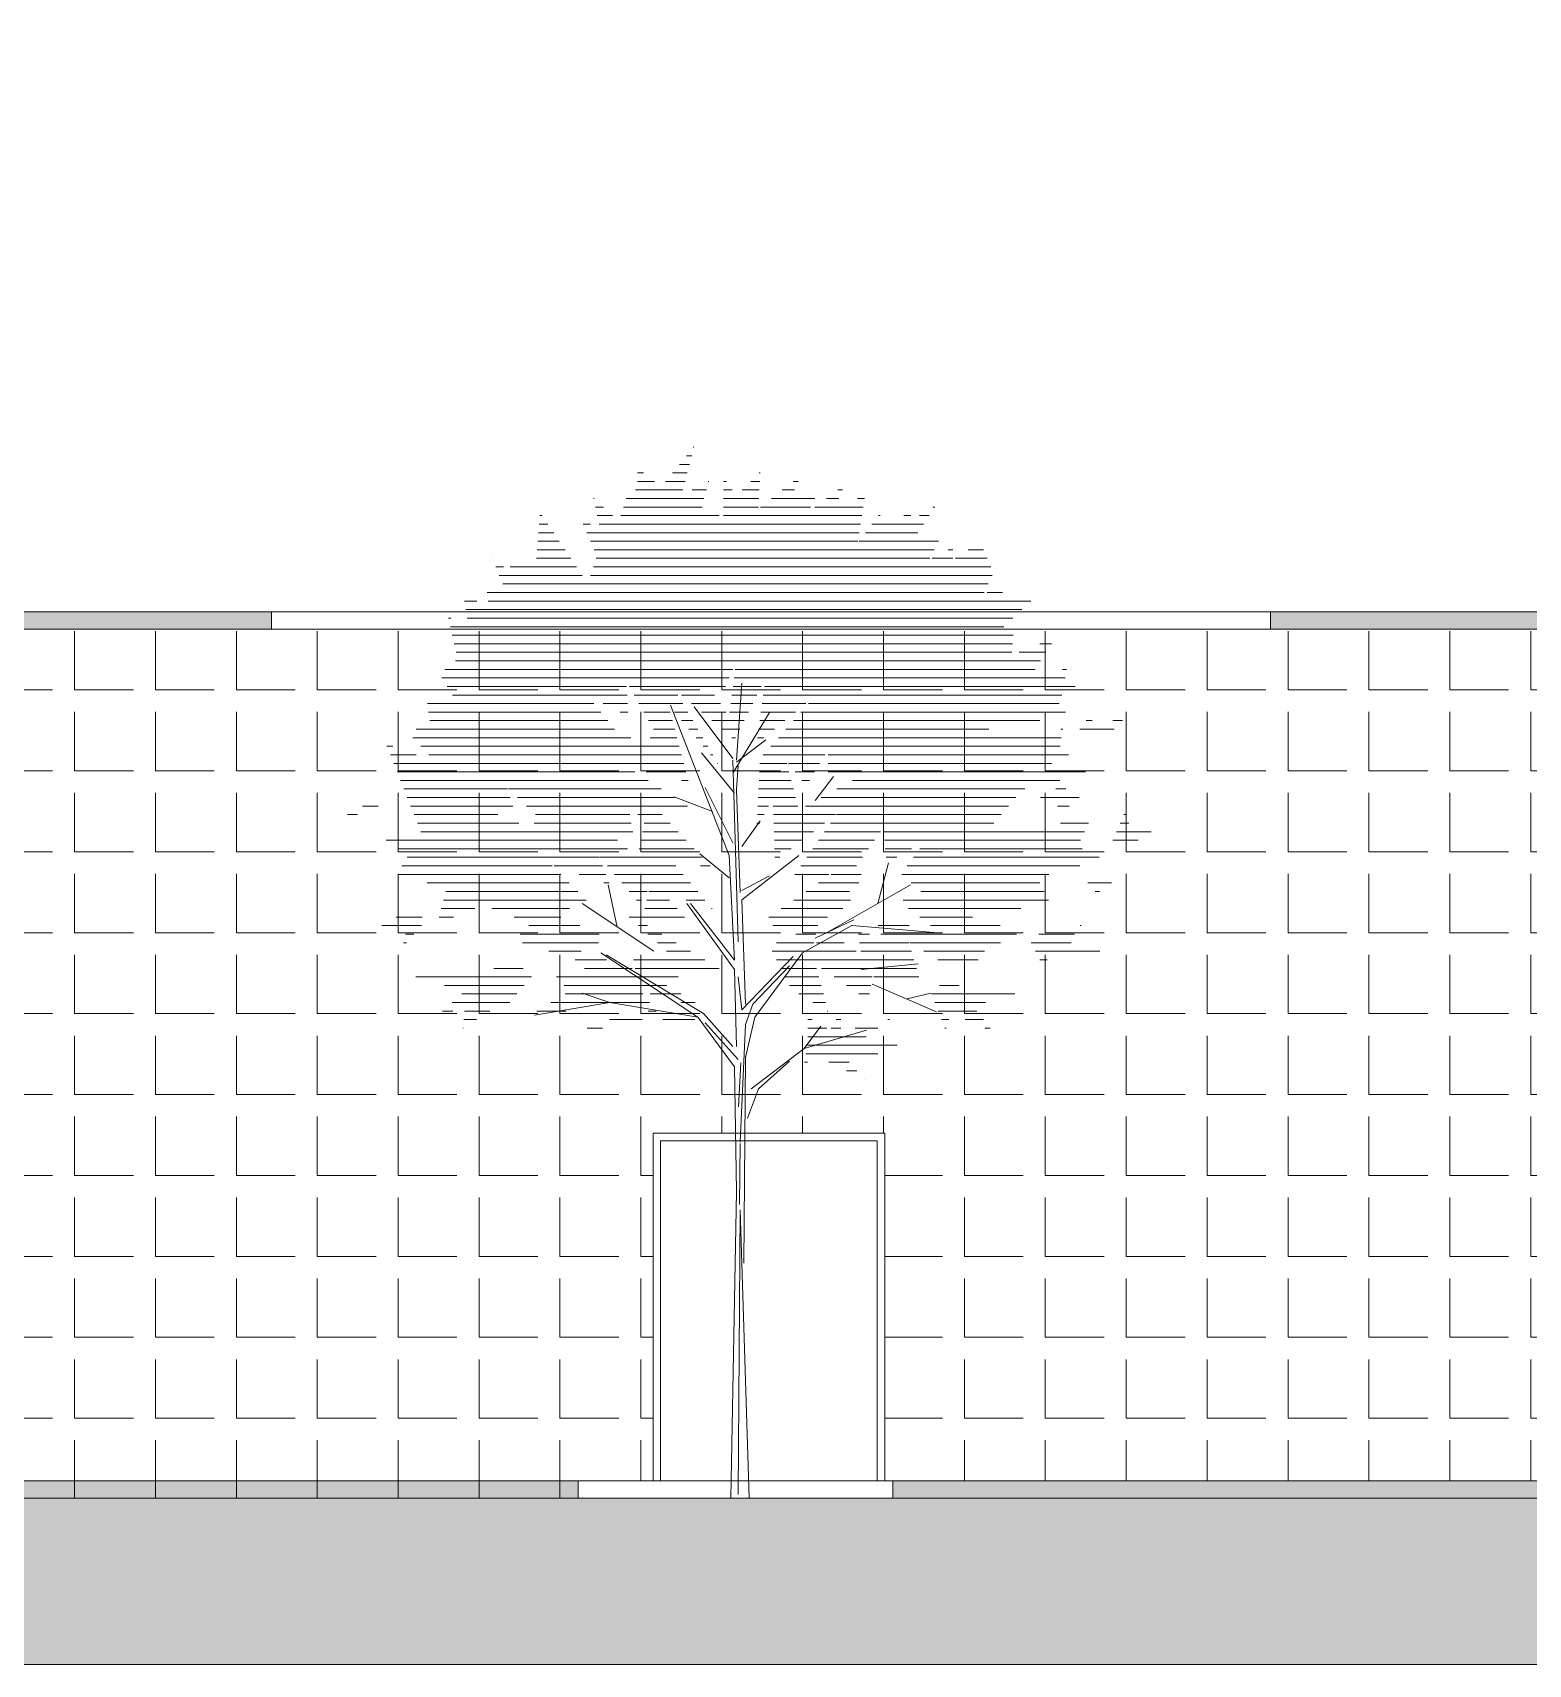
# Model space of a CAD drawing. Header units: inches. Extents: x 0 to 109, y 0 to 144.
# Drawn here: x 48.32 to 61.23, y 119.88 to 133.97 of the extents above; entities that cross this region are included whole.
import ezdxf

# ---------------------------------------------------------------- set-up
doc = ezdxf.new("R2010")
doc.units = ezdxf.units.IN
doc.header["$MEASUREMENT"] = 0
for name, color, linetype, lineweight in [('M_ELEV 2', 251, 'Continuous', 15), ('M_HATCH', 252, 'Continuous', 0), ('M_WALLS', 251, 'Continuous', 15)]:
    doc.layers.add(name, color=color, linetype=linetype, lineweight=lineweight)
doc.layers.add('M_FURNITURE', color=250, linetype='Continuous', lineweight=5, transparency=0.1)

# ---------------------------------------------------------------- blocks, each defined once
blk = doc.blocks.new('*X2')
at = {"color": 0, "linetype": 'ByBlock'}
for p, q in [((7.384, 14.2), (7.446, 14.2)), ((7.465, 14.3), (7.472, 14.3)), ((6.81, 14), (6.88, 14)), ((7.22, 14), (7.395, 14)), ((7.302, 14.1), (7.42, 14.1)), ((8.238, 14), (8.248, 14)), ((6.788, 13.8), (7.343, 13.8)), ((6.81, 13.9), (7.01, 13.9)), ((7.138, 13.9), (7.369, 13.9)), ((7.453, 13.8), (7.618, 13.8)), ((7.64, 13.9), (7.646, 13.9)), ((7.819, 13.9), (7.852, 13.9)), ((7.819, 13.8), (7.922, 13.8)), ((8.038, 13.8), (8.238, 13.8)), ((8.138, 13.9), (8.243, 13.9)), ((8.506, 13.8), (8.651, 13.8)), ((8.634, 13.9), (8.693, 13.9)), ((9.156, 13.8), (9.211, 13.8)), ((6.296, 13.7), (6.305, 13.7)), ((6.318, 13.6), (6.413, 13.6)), ((6.646, 13.6), (7.567, 13.6)), ((6.677, 13.7), (7.589, 13.7)), ((7.819, 13.7), (8.233, 13.7)), ((7.819, 13.6), (8.228, 13.6)), ((8.251, 13.6), (8.838, 13.6)), ((8.379, 13.7), (8.888, 13.7)), ((8.889, 13.6), (9.453, 13.6)), ((9.023, 13.7), (9.17, 13.7)), ((9.389, 13.7), (9.468, 13.7)), ((10.272, 13.6), (10.294, 13.6)), ((5.661, 13.4), (5.763, 13.4)), ((5.668, 13.5), (5.697, 13.5)), ((6.175, 13.4), (6.259, 13.4)), ((6.341, 13.5), (6.52, 13.5)), ((6.363, 13.4), (9.422, 13.4)), ((6.616, 13.5), (7.767, 13.5)), ((7.819, 13.5), (9.438, 13.5)), ((9.557, 13.4), (10.161, 13.4)), ((9.632, 13.5), (9.652, 13.5)), ((9.929, 13.5), (10.013, 13.5)), ((10.112, 13.5), (10.228, 13.5)), ((5.645, 13.2), (5.896, 13.2)), ((5.653, 13.3), (5.83, 13.3)), ((6.218, 13.3), (9.407, 13.3)), ((6.261, 13.2), (9.392, 13.2)), ((9.408, 13.2), (10.335, 13.2)), ((9.483, 13.3), (10.095, 13.3)), ((5.113, 13), (5.114, 13)), ((5.63, 13), (6.03, 13)), ((5.637, 13.1), (5.963, 13.1)), ((6.304, 13.1), (10.285, 13.1)), ((6.329, 13), (10.235, 13)), ((10.263, 13), (10.504, 13)), ((10.448, 13.1), (10.504, 13.1)), ((10.535, 13), (10.907, 13)), ((10.685, 13.1), (10.865, 13.1)), ((5.153, 12.9), (5.243, 12.9)), ((5.193, 12.8), (6.163, 12.8)), ((5.322, 12.9), (6.096, 12.9)), ((6.263, 12.8), (10.964, 12.8)), ((6.296, 12.9), (10.948, 12.9)), ((5.233, 12.7), (10.918, 12.7)), ((4.784, 12.5), (4.931, 12.5)), ((5.053, 12.6), (10.873, 12.6)), ((5.062, 12.5), (11.419, 12.5)), ((10.908, 12.6), (11.084, 12.6)), ((4.6, 12.3), (4.626, 12.3)), ((4.801, 12.4), (11.314, 12.4)), ((4.817, 12.3), (11.208, 12.3)), ((4.621, 12.2), (11.102, 12.2)), ((4.643, 12.1), (11.21, 12.1)), ((4.665, 12), (11.202, 12)), ((4.687, 11.9), (11.195, 11.9)), ((11.282, 11.9), (11.595, 11.9)), ((11.522, 12), (11.658, 12)), ((4.556, 11.7), (7.928, 11.7)), ((4.68, 11.8), (11.531, 11.8)), ((7.956, 11.7), (11.467, 11.7)), ((11.79, 11.7), (11.835, 11.7)), ((4.519, 11.6), (7.885, 11.6)), ((4.581, 11.5), (6.684, 11.5)), ((6.715, 11.5), (7.842, 11.5)), ((7.93, 11.5), (8.261, 11.5)), ((7.943, 11.6), (8.311, 11.6)), ((8.299, 11.5), (11.937, 11.5)), ((8.312, 11.6), (11.82, 11.6)), ((4.351, 11.3), (6.301, 11.3)), ((4.644, 11.4), (6.689, 11.4)), ((6.408, 11.3), (6.694, 11.3)), ((6.772, 11.4), (7.283, 11.4)), ((6.828, 11.3), (7.342, 11.3)), ((7.328, 11.4), (7.714, 11.4)), ((7.445, 11.3), (7.782, 11.3)), ((7.903, 11.3), (8.161, 11.3)), ((7.917, 11.4), (8.211, 11.4)), ((8.271, 11.3), (8.784, 11.3)), ((8.285, 11.4), (11.782, 11.4)), ((8.815, 11.3), (11.751, 11.3)), ((4.364, 11.2), (6.382, 11.2)), ((4.378, 11.1), (6.463, 11.1)), ((6.608, 11.2), (6.7, 11.2)), ((6.885, 11.2), (7.196, 11.2)), ((6.942, 11.1), (7.222, 11.1)), ((7.244, 11.2), (7.4, 11.2)), ((7.328, 11.1), (7.459, 11.1)), ((7.563, 11.2), (7.851, 11.2)), ((7.681, 11.1), (8.061, 11.1)), ((7.89, 11.2), (8.111, 11.2)), ((8.243, 11.1), (8.538, 11.1)), ((8.257, 11.2), (8.661, 11.2)), ((8.638, 11.1), (11.525, 11.1)), ((8.726, 11.2), (11.823, 11.2)), ((12.065, 11.1), (12.137, 11.1)), ((12.378, 11.1), (12.492, 11.1)), ((4.18, 10.9), (6.735, 10.9)), ((4.221, 11), (6.544, 11)), ((6.961, 10.9), (7.274, 10.9)), ((6.998, 11), (7.248, 11)), ((7.413, 11), (7.517, 11)), ((7.497, 10.9), (7.576, 10.9)), ((7.799, 11), (8.011, 11)), ((7.917, 10.9), (7.961, 10.9)), ((8.216, 10.9), (8.292, 10.9)), ((8.229, 11), (8.415, 11)), ((8.462, 10.9), (11.771, 10.9)), ((8.55, 11), (10.926, 11)), ((11.77, 11), (11.793, 11)), ((11.99, 11), (12.392, 11)), ((3.878, 10.8), (3.948, 10.8)), ((3.918, 10.7), (4.219, 10.7)), ((4.274, 10.8), (7.301, 10.8)), ((4.368, 10.7), (7.327, 10.7)), ((7.581, 10.8), (7.634, 10.8)), ((7.666, 10.7), (7.693, 10.7)), ((8.285, 10.7), (9.004, 10.7)), ((8.374, 10.8), (11.76, 10.8)), ((9.043, 10.7), (11.86, 10.7)), ((3.957, 10.6), (7.353, 10.6)), ((7.75, 10.6), (7.752, 10.6)), ((8.246, 10.6), (8.559, 10.6)), ((8.579, 10.6), (8.944, 10.6)), ((9.043, 10.6), (11.658, 10.6)), ((3.997, 10.5), (6.782, 10.5)), ((4.037, 10.4), (6.936, 10.4)), ((6.914, 10.5), (7.379, 10.5)), ((7.325, 10.4), (7.405, 10.4)), ((8.236, 10.4), (8.611, 10.4)), ((8.241, 10.5), (8.585, 10.5)), ((8.657, 10.5), (8.884, 10.5)), ((8.736, 10.4), (8.824, 10.4)), ((9.043, 10.5), (12.057, 10.5)), ((9.328, 10.4), (11.759, 10.4)), ((4.076, 10.3), (5.289, 10.3)), ((4.116, 10.2), (5.319, 10.2)), ((5.3, 10.3), (7.09, 10.3)), ((5.406, 10.2), (7.245, 10.2)), ((8.225, 10.2), (8.396, 10.2)), ((8.23, 10.3), (8.637, 10.3)), ((8.4, 10.2), (8.663, 10.2)), ((8.962, 10.2), (11.241, 10.2)), ((9.145, 10.3), (11.349, 10.3)), ((11.529, 10.2), (11.984, 10.2)), ((11.711, 10.3), (11.827, 10.3)), ((3.415, 10), (3.533, 10)), ((3.592, 10.1), (3.776, 10.1)), ((4.155, 10.1), (5.35, 10.1)), ((4.195, 10), (5.176, 10)), ((5.512, 10.1), (6.702, 10.1)), ((5.618, 10), (6.721, 10)), ((6.702, 10.1), (7.399, 10.1)), ((6.815, 10), (7.102, 10)), ((8.215, 10), (8.296, 10)), ((8.22, 10.1), (8.346, 10.1)), ((8.402, 10.1), (8.689, 10.1)), ((8.405, 10), (9.132, 10)), ((8.778, 10.1), (11.156, 10.1)), ((9.141, 10), (11.071, 10)), ((11.729, 10.1), (11.865, 10.1)), ((12.508, 10), (12.534, 10)), ((4.234, 9.9), (5.421, 9.9)), ((4.274, 9.8), (6.758, 9.8)), ((5.602, 9.9), (6.739, 9.9)), ((6.87, 9.8), (7.288, 9.8)), ((6.89, 9.9), (7.195, 9.9)), ((8.21, 9.9), (8.246, 9.9)), ((8.408, 9.9), (9.002, 9.9)), ((8.411, 9.8), (8.871, 9.8)), ((9.002, 9.8), (9.658, 9.8)), ((9.072, 9.9), (10.986, 9.9)), ((9.692, 9.8), (12.046, 9.8)), ((11.767, 9.9), (12.093, 9.9)), ((12.421, 9.8), (12.826, 9.8)), ((12.464, 9.9), (12.564, 9.9)), ((3.869, 9.7), (6.579, 9.7)), ((4.011, 9.6), (6.693, 9.6)), ((6.83, 9.6), (7.475, 9.6)), ((6.85, 9.7), (7.382, 9.7)), ((8.414, 9.7), (8.74, 9.7)), ((8.416, 9.6), (8.61, 9.6)), ((8.863, 9.6), (9.517, 9.6)), ((8.933, 9.7), (9.587, 9.7)), ((9.703, 9.7), (11.999, 9.7)), ((9.713, 9.6), (10.021, 9.6)), ((10.116, 9.6), (12.019, 9.6)), ((12.377, 9.7), (12.676, 9.7)), ((4.052, 9.4), (5.812, 9.4)), ((4.113, 9.5), (6.365, 9.5)), ((5.836, 9.4), (6.403, 9.4)), ((6.375, 9.5), (6.808, 9.5)), ((6.459, 9.4), (7.261, 9.4)), ((6.81, 9.5), (7.568, 9.5)), ((7.549, 9.4), (7.662, 9.4)), ((8.419, 9.5), (8.479, 9.5)), ((8.725, 9.4), (9.375, 9.4)), ((8.794, 9.5), (9.446, 9.5)), ((9.724, 9.5), (9.847, 9.5)), ((9.971, 9.4), (11.99, 9.4)), ((10.043, 9.5), (12.219, 9.5)), ((4.011, 9.3), (5.912, 9.3)), ((4.349, 9.2), (6.012, 9.2)), ((6.127, 9.3), (6.441, 9.3)), ((6.417, 9.2), (6.478, 9.2)), ((6.544, 9.3), (7.346, 9.3)), ((6.629, 9.2), (7.432, 9.2)), ((8.655, 9.3), (9.051, 9.3)), ((8.933, 9.2), (9.404, 9.2)), ((9.079, 9.3), (9.429, 9.3)), ((9.908, 9.3), (11.63, 9.3)), ((10.018, 9.2), (11.523, 9.2)), ((12.086, 9.2), (12.361, 9.2)), ((4.54, 9), (6.212, 9)), ((4.567, 9.1), (6.112, 9.1)), ((6.713, 9.1), (6.924, 9.1)), ((6.798, 9), (6.857, 9)), ((6.921, 9), (7.188, 9)), ((6.946, 9.1), (7.517, 9.1)), ((7.38, 9), (7.602, 9)), ((8.641, 9), (9.304, 9)), ((8.787, 9.1), (9.296, 9.1)), ((9.924, 9), (11.623, 9)), ((10.128, 9.1), (11.573, 9.1)), ((12.171, 9.1), (12.222, 9.1)), ((3.985, 8.8), (4.29, 8.8)), ((4.488, 8.8), (4.656, 8.8)), ((4.514, 8.9), (4.906, 8.9)), ((5.107, 8.9), (6.017, 8.9)), ((5.367, 8.8), (5.915, 8.8)), ((6.714, 8.8), (7.362, 8.8)), ((6.896, 8.9), (7.275, 8.9)), ((7.679, 8.9), (7.687, 8.9)), ((8.349, 8.8), (9.035, 8.8)), ((8.495, 8.9), (9.216, 8.9)), ((9.987, 8.9), (11.299, 8.9)), ((10.116, 8.8), (10.736, 8.8)), ((3.818, 8.7), (4.281, 8.7)), ((4.094, 8.6), (4.194, 8.6)), ((5.439, 8.6), (6.361, 8.6)), ((5.539, 8.7), (6.138, 8.7)), ((6.824, 8.7), (6.93, 8.7)), ((6.934, 8.6), (7.097, 8.6)), ((8.395, 8.7), (8.925, 8.7)), ((8.667, 8.6), (8.9, 8.6)), ((9.398, 8.6), (9.53, 8.6)), ((9.631, 8.7), (9.993, 8.7)), ((9.661, 8.6), (11.249, 8.6)), ((10.244, 8.7), (11.058, 8.7)), ((11.511, 8.6), (11.928, 8.6)), ((11.994, 8.7), (12.006, 8.7)), ((4.072, 8.5), (4.107, 8.5)), ((5.465, 8.5), (6.353, 8.5)), ((7.044, 8.5), (7.265, 8.5)), ((8.439, 8.5), (8.875, 8.5)), ((8.907, 8.5), (9.233, 8.5)), ((9.412, 8.5), (9.991, 8.5)), ((10.004, 8.5), (11.063, 8.5)), ((11.422, 8.5), (11.89, 8.5)), ((5.773, 8.4), (6.15, 8.4)), ((6.08, 8.3), (6.45, 8.3)), ((6.763, 8.3), (7.601, 8.3)), ((7.153, 8.4), (7.433, 8.4)), ((8.389, 8.4), (9.373, 8.4)), ((8.439, 8.3), (10.049, 8.3)), ((9.425, 8.4), (10.02, 8.4)), ((10.166, 8.4), (10.877, 8.4)), ((10.328, 8.3), (10.8, 8.3)), ((11.472, 8.4), (12.224, 8.4)), ((11.522, 8.3), (11.607, 8.3)), ((4.216, 8.1), (5.572, 8.1)), ((5.129, 8.2), (5.474, 8.2)), ((5.865, 8.1), (7.286, 8.1)), ((6.192, 8.2), (6.75, 8.2)), ((6.785, 8.2), (7.769, 8.2)), ((8.489, 8.2), (8.907, 8.2)), ((8.539, 8.1), (8.934, 8.1)), ((8.968, 8.2), (10.077, 8.2)), ((9.113, 8.1), (9.559, 8.1)), ((9.58, 8.1), (10.106, 8.1)), ((4.553, 8), (5.486, 8)), ((4.756, 7.9), (5.4, 7.9)), ((5.953, 8), (7.156, 8)), ((5.965, 7.9), (6.876, 7.9)), ((6.96, 7.9), (7.32, 7.9)), ((8.59, 8), (8.961, 8)), ((8.699, 7.9), (8.988, 7.9)), ((9.258, 8), (9.544, 8)), ((9.403, 7.9), (9.528, 7.9)), ((10.253, 7.9), (11.229, 7.9)), ((10.348, 8), (10.578, 8)), ((4.53, 7.7), (4.65, 7.7)), ((4.643, 7.8), (5.241, 7.8)), ((4.785, 7.7), (5.083, 7.7)), ((5.241, 7.8), (5.315, 7.8)), ((5.632, 7.7), (5.976, 7.7)), ((5.798, 7.8), (6.953, 7.8)), ((6.936, 7.7), (7.031, 7.7)), ((7.319, 7.8), (7.485, 7.8)), ((8.866, 7.8), (9.015, 7.8)), ((9.032, 7.7), (9.042, 7.7)), ((10.292, 7.8), (10.887, 7.8)), ((10.332, 7.7), (10.786, 7.7)), ((4.768, 7.5), (4.769, 7.5)), ((4.777, 7.6), (4.926, 7.6)), ((6.223, 7.5), (6.403, 7.5)), ((6.485, 7.6), (6.867, 7.6)), ((7.109, 7.6), (7.482, 7.6)), ((8.808, 7.6), (8.856, 7.6)), ((8.808, 7.5), (9.027, 7.5)), ((9.078, 7.5), (9.194, 7.5)), ((9.138, 7.6), (9.194, 7.6)), ((9.36, 7.5), (9.627, 7.5)), ((9.745, 7.6), (9.764, 7.6)), ((10.371, 7.6), (10.459, 7.6)), ((10.41, 7.5), (10.426, 7.5)), ((10.648, 7.6), (10.864, 7.6)), ((10.878, 7.5), (10.943, 7.5)), ((8.795, 7.3), (9.851, 7.3)), ((8.808, 7.4), (9.491, 7.4)), ((8.768, 7.1), (8.801, 7.1)), ((8.782, 7.2), (9.626, 7.2)), ((9.054, 7.1), (9.292, 7.1)), ((9.261, 7), (9.381, 7)), ((9.469, 6.9), (9.471, 6.9))]:
    blk.add_line(p, q, dxfattribs=at)

msp = doc.modelspace()

# ---------------------------------------------------------------- hatches: boundary and pattern name
at = {"layer": 'M_ELEV 2', "transparency": 33554641}
h = msp.add_hatch(color=256, dxfattribs=at)
h.dxf.hatch_style = 1
h.set_gradient(color1=(199, 200, 202), color2=(76, 0, 0), rotation=88)
h.paths.add_polyline_path([(5.137, 119.882), (96.545, 119.882), (96.545, 120.867), (92.994, 120.867), (92.994, 121.317), (8.348, 121.317), (8.348, 120.867), (5.137, 120.867)])
at = {"layer": 'M_HATCH'}
h = msp.add_hatch(color=256, dxfattribs=at)
h.dxf.hatch_style = 1
h.paths.add_polyline_path([(19.257, 125.967), (19.142, 125.967), (8.578, 125.967), (8.348, 125.967), (8.348, 125.517), (8.578, 125.517), (8.578, 125.817), (19.142, 125.817), (19.142, 125.517), (19.257, 125.517)])
h.paths.add_polyline_path([(92.994, 128.967), (92.764, 128.967), (70.294, 128.967), (59.004, 128.967), (59.004, 128.817), (70.064, 128.817), (70.064, 128.367), (70.294, 128.367), (70.294, 128.817), (92.764, 128.817), (92.764, 128.367), (92.994, 128.367)])
h.paths.add_polyline_path([(39.283, 133.967), (39.05, 133.967), (39.05, 133.367), (39.283, 133.367)])
h.paths.add_polyline_path([(39.283, 124.567), (39.05, 124.567), (39.05, 124.467), (39.283, 124.467)])
h = msp.add_hatch(color=256, dxfattribs=at)
h.dxf.hatch_style = 1
h.paths.add_polyline_path([(39.283, 128.817), (50.379, 128.817), (50.379, 128.967), (39.283, 128.967), (39.05, 128.967), (39.05, 128.367), (39.283, 128.367)])
h = msp.add_hatch(dxfattribs=at)
h.set_pattern_fill('ANGLE', color=256, scale=0.1)
h.set_pattern_definition([(0, (-2902.4851, -285.2188), (0, 0.6985), [0.508, -0.1905]), (90, (-2902.4851, -285.2188), (-0.6985, 0), [0.508, -0.1905])])
h.paths.add_polyline_path([(53.027, 121.317), (53.027, 121.467), (53.673, 121.467), (53.673, 124.467), (55.673, 124.467), (55.673, 121.467), (55.744, 121.467), (65.971, 121.467), (65.971, 121.878, -0.591183), (66.055, 122.047, -0.367988), (66.226, 122.359), (68.942, 122.359), (68.942, 121.467), (70.064, 121.467), (70.064, 128.817), (59.004, 128.817), (50.379, 128.817), (39.283, 128.817), (39.283, 124.467), (39.283, 121.317)])
h.paths.add_polyline_path([(46.376, 121.467), (46.384, 121.501), (46.376, 121.501)], flags=16)
h.paths.add_polyline_path([(46.469, 121.491), (46.4, 121.491), (46.4, 121.855, -1.538153), (46.469, 121.993)], flags=16)
h.paths.add_polyline_path([(45.207, 122.351), (45.207, 122.356), (45.192, 122.356), (45.192, 122.351)], flags=16)
h.paths.add_polyline_path([(45.956, 121.877), (45.956, 122.294), (45.597, 122.294), (45.597, 121.782), (45.935, 121.805, 0.742931)], flags=16)
h.paths.add_polyline_path([(45.545, 121.883), (45.24, 121.883, 0.414214), (45.201, 121.844, 0.480779), (45.155, 121.883), (44.85, 121.883, 0.414214), (44.811, 121.844, 0.480779), (44.765, 121.883), (44.46, 121.883, 0.414214), (44.421, 121.844, 0.480779), (44.375, 121.883), (44.078, 121.883, 0.414214), (44.039, 121.844), (44.031, 121.501), (44.031, 121.883), (44.421, 121.883), (44.421, 121.844, -0.414214), (44.46, 121.883), (44.811, 121.883), (44.811, 121.844, -0.414214), (44.85, 121.883), (45.201, 121.883), (45.201, 121.844, -0.414214), (45.24, 121.883), (45.591, 121.883), (45.584, 121.844, 0.414214)], flags=16)
h.paths.add_polyline_path([(43.252, 122.359), (43.252, 121.501), (40.402, 121.501), (40.402, 121.467), (40.28, 121.467), (40.28, 121.878, -0.591183), (40.365, 122.047, -0.367988), (40.536, 122.359)], flags=16)
h.paths.add_polyline_path([(40.374, 121.891), (40.374, 121.887, -1.232474), (40.456, 121.891)], flags=0)
h.paths.add_polyline_path([(43.252, 122.351), (40.801, 122.351), (40.801, 122.356), (40.817, 122.356)], flags=0)
h.paths.add_polyline_path([(41.191, 122.316), (41.191, 122.356), (41.176, 122.356), (41.176, 122.316)], flags=0)
h.paths.add_polyline_path([(42.695, 121.883), (42.399, 121.883, 0.414214), (42.36, 121.844, 0.480779), (42.313, 121.883), (42.009, 121.883, 0.414214), (41.97, 121.844, 0.480779), (41.923, 121.883), (41.619, 121.883, 0.414214), (41.58, 121.844, 0.480779), (41.533, 121.883), (41.229, 121.883, 0.414214), (41.19, 121.844), (41.182, 121.501), (41.182, 121.883), (41.58, 121.883), (41.58, 121.844, -0.414214), (41.619, 121.883), (41.97, 121.883), (41.97, 121.844, -0.414214), (42.009, 121.883), (42.36, 121.883), (42.36, 121.844, -0.414214), (42.399, 121.883), (42.742, 121.883), (42.734, 121.844, 0.414214)], flags=0)
h = msp.add_hatch(color=256, dxfattribs=at)
h.dxf.hatch_style = 1
h.paths.add_polyline_path([(39.283, 121.467), (39.05, 121.467), (19.142, 121.467), (8.348, 121.467), (8.348, 121.317), (39.283, 121.317)])
h.paths.add_polyline_path([(53.027, 121.467), (39.283, 121.467), (39.283, 121.317), (53.027, 121.317)])
h.paths.add_polyline_path([(92.994, 121.467), (70.064, 121.467), (55.744, 121.467), (55.744, 121.317), (92.994, 121.317)])

# ---------------------------------------------------------------- linework, layer by layer
at = {"layer": 'M_ELEV 2'}
for p, q in [((50.379, 128.967), (59.004, 128.967)), ((50.379, 128.817), (59.004, 128.817)), ((53.027, 121.467), (55.744, 121.467)), ((5.137, 119.882), (96.545, 119.882))]:
    msp.add_line(p, q, dxfattribs=at)
for points in [[(53.673, 121.467), (53.673, 124.467), (55.673, 124.467), (55.673, 121.467)], [(53.738, 121.467), (53.738, 124.402), (55.608, 124.402), (55.608, 121.467)]]:
    msp.add_lwpolyline(points, dxfattribs=at)
at = {"layer": 'M_FURNITURE'}
for p, q in [((54.393, 127.687), (54.44, 128.353)), ((54.329, 126.863), (53.822, 128.163)), ((54.361, 127.703), (54.028, 128.147)), ((54.361, 127.576), (54.678, 128.099)), ((54.377, 127.402), (54.092, 127.751)), ((54.393, 127.671), (54.646, 127.862)), ((54.408, 126.119), (54.361, 127.687)), ((54.393, 127.433), (54.408, 127.64)), ((55.074, 127.338), (55.232, 127.545)), ((54.187, 127.243), (53.854, 127.37)), ((54.361, 126.974), (54.123, 127.45)), ((54.424, 126.546), (54.393, 127.433)), ((54.44, 126.942), (54.599, 127.164)), ((54.329, 126.673), (54.076, 126.879)), ((54.377, 125.96), (54.329, 126.863)), ((54.44, 126.483), (54.931, 126.863)), ((55.613, 126.451), (55.707, 126.8)), ((54.44, 126.562), (54.678, 126.689)), ((53.363, 126.245), (53.284, 126.61)), ((54.472, 125.58), (54.44, 126.483)), ((55.169, 126.198), (55.897, 126.61)), ((53.68, 126.039), (53.062, 126.451)), ((54.377, 125.881), (53.965, 126.451)), ((53.997, 126.451), (54.377, 125.96)), ((54.963, 126.024), (55.39, 126.261)), ((55.074, 126.15), (55.407, 126.309)), ((55.39, 126.261), (56.135, 126.198)), ((54.06, 125.469), (53.221, 126.024)), ((54.107, 125.5), (53.268, 126.008)), ((54.44, 125.532), (54.884, 125.992)), ((54.551, 125.469), (54.963, 126.024)), ((55.47, 125.881), (55.961, 125.928)), ((54.393, 125.215), (54.377, 125.881)), ((54.44, 125.532), (54.408, 125.818)), ((54.535, 125.58), (54.852, 125.913)), ((53.3, 125.595), (53.062, 125.675)), ((55.565, 125.754), (56.119, 125.516)), ((55.866, 125.627), (56.072, 125.675)), ((53.3, 125.595), (52.65, 125.485)), ((54.06, 125.469), (53.3, 125.595)), ((54.361, 125.215), (54.107, 125.5)), ((54.472, 125.405), (54.535, 125.58)), ((54.377, 125.041), (54.06, 125.469)), ((54.408, 125.104), (54.123, 125.421)), ((54.424, 124.391), (54.472, 125.405)), ((54.472, 125.12), (54.551, 125.469)), ((54.979, 125.199), (55.121, 125.39)), ((54.979, 125.199), (55.517, 125.358)), ((54.411, 124.695), (54.431, 125.075)), ((54.456, 123.346), (54.472, 125.12)), ((54.519, 124.851), (54.979, 125.199)), ((54.583, 124.851), (54.852, 125.089)), ((54.393, 123.963), (54.377, 125.041)), ((54.488, 124.597), (54.583, 124.851)), ((54.418, 123.851), (54.424, 124.377)), ((54.345, 121.317), (54.393, 123.963)), ((54.408, 121.349), (54.424, 123.805)), ((54.424, 123.805), (54.504, 121.317))]:
    msp.add_line(p, q, dxfattribs=at)
at = {"layer": 'M_WALLS'}
for p, q in [((50.379, 128.967), (39.283, 128.967)), ((50.379, 128.967), (50.379, 128.817)), ((70.294, 128.967), (59.004, 128.967)), ((59.004, 128.967), (59.004, 128.817)), ((39.283, 128.817), (50.379, 128.817)), ((59.004, 128.817), (70.064, 128.817)), ((53.027, 121.467), (39.283, 121.467)), ((53.027, 121.467), (53.027, 121.317)), ((70.064, 121.467), (55.744, 121.467)), ((55.744, 121.467), (55.744, 121.317)), ((92.994, 121.317), (8.348, 121.317))]:
    msp.add_line(p, q, dxfattribs=at)

# ---------------------------------------------------------------- block references
at = {"layer": 'M_FURNITURE', "xscale": 0.7373420534066585, "yscale": 0.7373420534066585, "zscale": 0.7373420534066585}
msp.add_blockref('*X2', (48.516, 119.844), dxfattribs=at)

doc.saveas('drawing.dxf')
